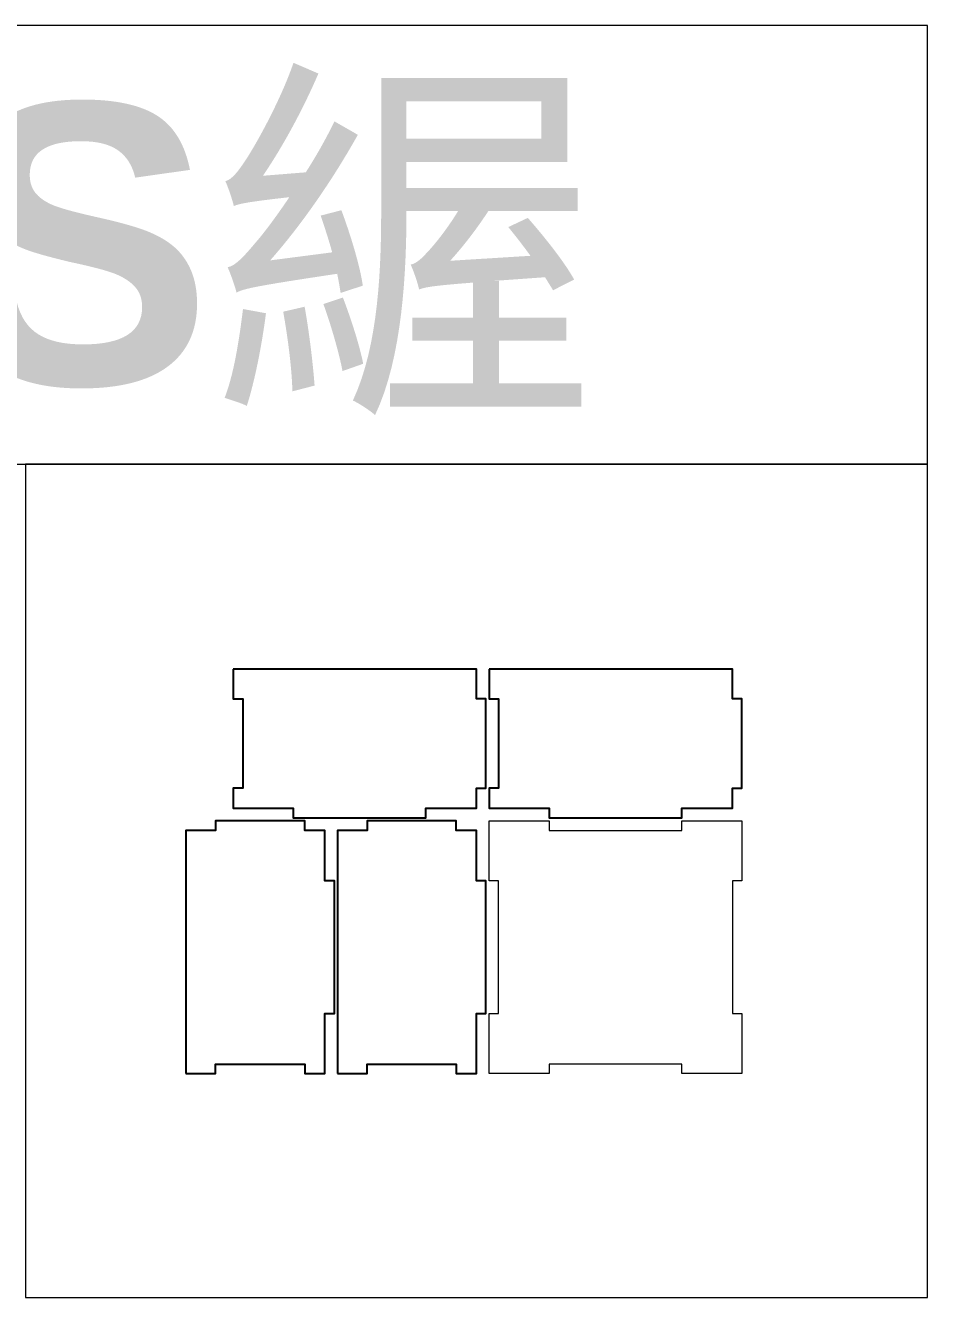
# Model space of a CAD drawing. Header units: millimetres. Extents: x -989 to 989, y -553 to 553.
# Drawn here: x 142.8 to 428.4, y -553.1 to -150.4 of the extents above; entities that cross this region are included whole.
import ezdxf

# ---------------------------------------------------------------- set-up
doc = ezdxf.new("R2010")
doc.units = ezdxf.units.MM
doc.header["$MEASUREMENT"] = 0
doc.layers.add('Camada 1', color=7, linetype='Continuous')
doc.styles.add('0', font='arialbd.ttf', dxfattribs={"height": 1})

msp = doc.modelspace()

# ---------------------------------------------------------------- linework, layer by layer
at = {"layer": 'Camada 1', "color": 142, "lineweight": 20}
for points in [[(-428.4035, -289.3165), (428.4035, -289.3165), (428.4035, -150.4111), (-428.4035, -150.4111), (-428.4035, -289.3165)], [(142.8012, -553.0531), (428.4034, -553.0531), (428.4034, -289.3165), (142.8012, -289.3165), (142.8012, -553.0531)]]:
    msp.add_lwpolyline(points, close=True, dxfattribs=at)
at = {"layer": 'Camada 1', "lineweight": 25}
for points in [[(208.6023, -354.1848), (232.269, -354.1848), (261.9356, -354.1848), (285.6023, -354.1848), (285.6023, -354.1848), (285.6023, -354.1848), (285.6023, -363.5848), (285.6023, -363.5848), (285.6023, -363.5848), (285.6023, -363.5848), (288.6023, -363.5848), (288.6023, -363.5848), (288.6023, -363.5848), (288.6023, -363.5848), (288.6023, -372.9848), (288.6023, -372.9848), (288.6023, -372.9848), (288.6023, -372.9848), (288.6023, -372.9848), (288.6023, -372.9848), (288.6023, -372.9848), (288.6023, -372.9848), (288.6023, -382.3848), (288.6023, -382.3848), (288.6023, -382.3848), (288.6023, -382.3848), (288.6023, -382.3848), (288.6023, -382.3848), (288.6023, -382.3848), (288.6023, -382.3848), (288.6023, -391.7848), (288.6023, -391.7848), (288.6023, -391.7848), (288.6023, -391.7848), (285.6023, -391.7848), (285.6023, -391.7848), (285.6023, -391.7848), (285.6023, -391.7848), (285.6023, -398.1848), (285.6023, -398.1848), (285.6023, -398.1848), (285.6023, -398.1848), (273.1023, -398.1848), (273.1023, -398.1848), (273.1023, -398.1848), (273.1023, -398.1848), (273.1023, -398.1848), (273.1023, -398.1848), (273.1023, -398.1848), (273.1023, -398.1848), (269.6023, -398.1848), (269.6023, -398.1848), (269.6023, -398.1848), (269.6023, -398.1848), (269.6023, -401.1848), (269.6023, -401.1848), (269.6023, -401.1848), (269.6023, -401.1848), (227.6023, -401.1848), (227.6023, -401.1848), (227.6023, -401.1848), (227.6023, -401.1848), (227.6023, -398.1848), (227.6023, -398.1848), (227.6023, -398.1848), (227.6023, -398.1848), (224.1023, -398.1848), (224.1023, -398.1848), (224.1023, -398.1848), (224.1023, -398.1848), (224.1023, -398.1848), (224.1023, -398.1848), (224.1023, -398.1848), (224.1023, -398.1848), (208.6023, -398.1848), (208.6023, -398.1848), (208.6023, -398.1848), (208.6023, -398.1848), (208.6023, -391.7848), (208.6023, -391.7848), (208.6023, -391.7848), (208.6023, -391.7848), (211.6023, -391.7848), (211.6023, -391.7848), (211.6023, -391.7848), (211.6023, -391.7848), (211.6023, -382.3848), (211.6023, -382.3848), (211.6023, -382.3848), (211.6023, -382.3848), (211.6023, -382.3848), (211.6023, -382.3848), (211.6023, -382.3848), (211.6023, -382.3848), (211.6023, -372.9848), (211.6023, -372.9848), (211.6023, -372.9848), (211.6023, -372.9848), (211.6023, -372.9848), (211.6023, -372.9848), (211.6023, -372.9848), (211.6023, -372.9848), (211.6023, -363.5848), (211.6023, -363.5848), (211.6023, -363.5848), (211.6023, -363.5848), (208.6023, -363.5848), (208.6023, -363.5848), (208.6023, -363.5848), (208.6023, -363.5848), (208.6023, -354.1848), (208.6023, -354.1848)], [(289.6023, -354.1848), (313.269, -354.1848), (342.9356, -354.1848), (366.6023, -354.1848), (366.6023, -354.1848), (366.6023, -354.1848), (366.6023, -363.5848), (366.6023, -363.5848), (366.6023, -363.5848), (366.6023, -363.5848), (369.6023, -363.5848), (369.6023, -363.5848), (369.6023, -363.5848), (369.6023, -363.5848), (369.6023, -372.9848), (369.6023, -372.9848), (369.6023, -372.9848), (369.6023, -372.9848), (369.6023, -372.9848), (369.6023, -372.9848), (369.6023, -372.9848), (369.6023, -372.9848), (369.6023, -382.3848), (369.6023, -382.3848), (369.6023, -382.3848), (369.6023, -382.3848), (369.6023, -382.3848), (369.6023, -382.3848), (369.6023, -382.3848), (369.6023, -382.3848), (369.6023, -391.7848), (369.6023, -391.7848), (369.6023, -391.7848), (369.6023, -391.7848), (366.6023, -391.7848), (366.6023, -391.7848), (366.6023, -391.7848), (366.6023, -391.7848), (366.6023, -398.1848), (366.6023, -398.1848), (366.6023, -398.1848), (366.6023, -398.1848), (354.1023, -398.1848), (354.1023, -398.1848), (354.1023, -398.1848), (354.1023, -398.1848), (354.1023, -398.1848), (354.1023, -398.1848), (354.1023, -398.1848), (354.1023, -398.1848), (350.6023, -398.1848), (350.6023, -398.1848), (350.6023, -398.1848), (350.6023, -398.1848), (350.6023, -401.1848), (350.6023, -401.1848), (350.6023, -401.1848), (350.6023, -401.1848), (308.6023, -401.1848), (308.6023, -401.1848), (308.6023, -401.1848), (308.6023, -401.1848), (308.6023, -398.1848), (308.6023, -398.1848), (308.6023, -398.1848), (308.6023, -398.1848), (305.1023, -398.1848), (305.1023, -398.1848), (305.1023, -398.1848), (305.1023, -398.1848), (305.1023, -398.1848), (305.1023, -398.1848), (305.1023, -398.1848), (305.1023, -398.1848), (289.6023, -398.1848), (289.6023, -398.1848), (289.6023, -398.1848), (289.6023, -398.1848), (289.6023, -391.7848), (289.6023, -391.7848), (289.6023, -391.7848), (289.6023, -391.7848), (292.6023, -391.7848), (292.6023, -391.7848), (292.6023, -391.7848), (292.6023, -391.7848), (292.6023, -382.3848), (292.6023, -382.3848), (292.6023, -382.3848), (292.6023, -382.3848), (292.6023, -382.3848), (292.6023, -382.3848), (292.6023, -382.3848), (292.6023, -382.3848), (292.6023, -372.9848), (292.6023, -372.9848), (292.6023, -372.9848), (292.6023, -372.9848), (292.6023, -372.9848), (292.6023, -372.9848), (292.6023, -372.9848), (292.6023, -372.9848), (292.6023, -363.5848), (292.6023, -363.5848), (292.6023, -363.5848), (292.6023, -363.5848), (289.6023, -363.5848), (289.6023, -363.5848), (289.6023, -363.5848), (289.6023, -363.5848), (289.6023, -354.1848), (289.6023, -354.1848)], [(193.6023, -482.1848), (193.6023, -458.5181), (193.6023, -428.8515), (193.6023, -405.1848), (193.6023, -405.1848), (193.6023, -405.1848), (203.0023, -405.1848), (203.0023, -405.1848), (203.0023, -405.1848), (203.0023, -405.1848), (203.0023, -402.1848), (203.0023, -402.1848), (203.0023, -402.1848), (203.0023, -402.1848), (212.4023, -402.1848), (212.4023, -402.1848), (212.4023, -402.1848), (212.4023, -402.1848), (212.4023, -402.1848), (212.4023, -402.1848), (212.4023, -402.1848), (212.4023, -402.1848), (221.8023, -402.1848), (221.8023, -402.1848), (221.8023, -402.1848), (221.8023, -402.1848), (221.8023, -402.1848), (221.8023, -402.1848), (221.8023, -402.1848), (221.8023, -402.1848), (231.2023, -402.1848), (231.2023, -402.1848), (231.2023, -402.1848), (231.2023, -402.1848), (231.2023, -405.1848), (231.2023, -405.1848), (231.2023, -405.1848), (231.2023, -405.1848), (237.6023, -405.1848), (237.6023, -405.1848), (237.6023, -405.1848), (237.6023, -405.1848), (237.6023, -417.6848), (237.6023, -417.6848), (237.6023, -417.6848), (237.6023, -417.6848), (237.6023, -417.6848), (237.6023, -417.6848), (237.6023, -417.6848), (237.6023, -417.6848), (237.6023, -421.1848), (237.6023, -421.1848), (237.6023, -421.1848), (237.6023, -421.1848), (240.6023, -421.1848), (240.6023, -421.1848), (240.6023, -421.1848), (240.6023, -421.1848), (240.6023, -463.1848), (240.6023, -463.1848), (240.6023, -463.1848), (240.6023, -463.1848), (237.6023, -463.1848), (237.6023, -463.1848), (237.6023, -463.1848), (237.6023, -463.1848), (237.6023, -466.6848), (237.6023, -466.6848), (237.6023, -466.6848), (237.6023, -466.6848), (237.6023, -466.6848), (237.6023, -466.6848), (237.6023, -466.6848), (237.6023, -466.6848), (237.6023, -482.1848), (237.6023, -482.1848), (237.6023, -482.1848), (237.6023, -482.1848), (231.2023, -482.1848), (231.2023, -482.1848), (231.2023, -482.1848), (231.2023, -482.1848), (231.2023, -479.1848), (231.2023, -479.1848), (231.2023, -479.1848), (231.2023, -479.1848), (221.8023, -479.1848), (221.8023, -479.1848), (221.8023, -479.1848), (221.8023, -479.1848), (221.8023, -479.1848), (221.8023, -479.1848), (221.8023, -479.1848), (221.8023, -479.1848), (212.4023, -479.1848), (212.4023, -479.1848), (212.4023, -479.1848), (212.4023, -479.1848), (212.4023, -479.1848), (212.4023, -479.1848), (212.4023, -479.1848), (212.4023, -479.1848), (203.0023, -479.1848), (203.0023, -479.1848), (203.0023, -479.1848), (203.0023, -479.1848), (203.0023, -482.1848), (203.0023, -482.1848), (203.0023, -482.1848), (203.0023, -482.1848), (193.6023, -482.1848), (193.6023, -482.1848)], [(241.6023, -482.1848), (241.6023, -458.5181), (241.6023, -428.8515), (241.6023, -405.1848), (241.6023, -405.1848), (241.6023, -405.1848), (251.0023, -405.1848), (251.0023, -405.1848), (251.0023, -405.1848), (251.0023, -405.1848), (251.0023, -402.1848), (251.0023, -402.1848), (251.0023, -402.1848), (251.0023, -402.1848), (260.4023, -402.1848), (260.4023, -402.1848), (260.4023, -402.1848), (260.4023, -402.1848), (260.4023, -402.1848), (260.4023, -402.1848), (260.4023, -402.1848), (260.4023, -402.1848), (269.8023, -402.1848), (269.8023, -402.1848), (269.8023, -402.1848), (269.8023, -402.1848), (269.8023, -402.1848), (269.8023, -402.1848), (269.8023, -402.1848), (269.8023, -402.1848), (279.2023, -402.1848), (279.2023, -402.1848), (279.2023, -402.1848), (279.2023, -402.1848), (279.2023, -405.1848), (279.2023, -405.1848), (279.2023, -405.1848), (279.2023, -405.1848), (285.6023, -405.1848), (285.6023, -405.1848), (285.6023, -405.1848), (285.6023, -405.1848), (285.6023, -417.6848), (285.6023, -417.6848), (285.6023, -417.6848), (285.6023, -417.6848), (285.6023, -417.6848), (285.6023, -417.6848), (285.6023, -417.6848), (285.6023, -417.6848), (285.6023, -421.1848), (285.6023, -421.1848), (285.6023, -421.1848), (285.6023, -421.1848), (288.6023, -421.1848), (288.6023, -421.1848), (288.6023, -421.1848), (288.6023, -421.1848), (288.6023, -463.1848), (288.6023, -463.1848), (288.6023, -463.1848), (288.6023, -463.1848), (285.6023, -463.1848), (285.6023, -463.1848), (285.6023, -463.1848), (285.6023, -463.1848), (285.6023, -466.6848), (285.6023, -466.6848), (285.6023, -466.6848), (285.6023, -466.6848), (285.6023, -466.6848), (285.6023, -466.6848), (285.6023, -466.6848), (285.6023, -466.6848), (285.6023, -482.1848), (285.6023, -482.1848), (285.6023, -482.1848), (285.6023, -482.1848), (279.2023, -482.1848), (279.2023, -482.1848), (279.2023, -482.1848), (279.2023, -482.1848), (279.2023, -479.1848), (279.2023, -479.1848), (279.2023, -479.1848), (279.2023, -479.1848), (269.8023, -479.1848), (269.8023, -479.1848), (269.8023, -479.1848), (269.8023, -479.1848), (269.8023, -479.1848), (269.8023, -479.1848), (269.8023, -479.1848), (269.8023, -479.1848), (260.4023, -479.1848), (260.4023, -479.1848), (260.4023, -479.1848), (260.4023, -479.1848), (260.4023, -479.1848), (260.4023, -479.1848), (260.4023, -479.1848), (260.4023, -479.1848), (251.0023, -479.1848), (251.0023, -479.1848), (251.0023, -479.1848), (251.0023, -479.1848), (251.0023, -482.1848), (251.0023, -482.1848), (251.0023, -482.1848), (251.0023, -482.1848), (241.6023, -482.1848), (241.6023, -482.1848)]]:
    msp.add_open_spline(points, degree=3, knots=[0, 0, 0, 0, 0.03448276, 0.03448276, 0.03448276, 0.03448276, 0.06896552, 0.06896552, 0.06896552, 0.06896552, 0.10344828, 0.10344828, 0.10344828, 0.10344828, 0.13793103, 0.13793103, 0.13793103, 0.13793103, 0.17241379, 0.17241379, 0.17241379, 0.17241379, 0.20689655, 0.20689655, 0.20689655, 0.20689655, 0.24137931, 0.24137931, 0.24137931, 0.24137931, 0.27586207, 0.27586207, 0.27586207, 0.27586207, 0.31034483, 0.31034483, 0.31034483, 0.31034483, 0.34482759, 0.34482759, 0.34482759, 0.34482759, 0.37931034, 0.37931034, 0.37931034, 0.37931034, 0.4137931, 0.4137931, 0.4137931, 0.4137931, 0.44827586, 0.44827586, 0.44827586, 0.44827586, 0.48275862, 0.48275862, 0.48275862, 0.48275862, 0.51724138, 0.51724138, 0.51724138, 0.51724138, 0.55172414, 0.55172414, 0.55172414, 0.55172414, 0.5862069, 0.5862069, 0.5862069, 0.5862069, 0.62068966, 0.62068966, 0.62068966, 0.62068966, 0.65517241, 0.65517241, 0.65517241, 0.65517241, 0.68965517, 0.68965517, 0.68965517, 0.68965517, 0.72413793, 0.72413793, 0.72413793, 0.72413793, 0.75862069, 0.75862069, 0.75862069, 0.75862069, 0.79310345, 0.79310345, 0.79310345, 0.79310345, 0.82758621, 0.82758621, 0.82758621, 0.82758621, 0.86206897, 0.86206897, 0.86206897, 0.86206897, 0.89655172, 0.89655172, 0.89655172, 0.89655172, 0.93103448, 0.93103448, 0.93103448, 0.93103448, 1, 1, 1, 1], dxfattribs=at)
at = {"layer": 'Camada 1', "color": 250, "lineweight": 9}
msp.add_open_spline([(289.6023, -402.1848), (289.6023, -402.1848), (289.6023, -421.1848), (289.6023, -421.1848), (289.6023, -421.1848), (289.6023, -421.1848), (292.6023, -421.1848), (292.6023, -421.1848), (292.6023, -421.1848), (292.6023, -421.1848), (292.6023, -463.1848), (292.6023, -463.1848), (292.6023, -463.1848), (292.6023, -463.1848), (289.6023, -463.1848), (289.6023, -463.1848), (289.6023, -463.1848), (289.6023, -463.1848), (289.6023, -482.1848), (289.6023, -482.1848), (289.6023, -482.1848), (289.6023, -482.1848), (308.6023, -482.1848), (308.6023, -482.1848), (308.6023, -482.1848), (308.6023, -482.1848), (308.6023, -479.1848), (308.6023, -479.1848), (308.6023, -479.1848), (308.6023, -479.1848), (350.6023, -479.1848), (350.6023, -479.1848), (350.6023, -479.1848), (350.6023, -479.1848), (350.6023, -482.1848), (350.6023, -482.1848), (350.6023, -482.1848), (350.6023, -482.1848), (369.6023, -482.1848), (369.6023, -482.1848), (369.6023, -482.1848), (369.6023, -482.1848), (369.6023, -463.1848), (369.6023, -463.1848), (369.6023, -463.1848), (369.6023, -463.1848), (366.6023, -463.1848), (366.6023, -463.1848), (366.6023, -463.1848), (366.6023, -463.1848), (366.6023, -421.1848), (366.6023, -421.1848), (366.6023, -421.1848), (366.6023, -421.1848), (369.6023, -421.1848), (369.6023, -421.1848), (369.6023, -421.1848), (369.6023, -421.1848), (369.6023, -402.1848), (369.6023, -402.1848), (369.6023, -402.1848), (369.6023, -402.1848), (350.6023, -402.1848), (350.6023, -402.1848), (350.6023, -402.1848), (350.6023, -402.1848), (350.6023, -405.1848), (350.6023, -405.1848), (350.6023, -405.1848), (350.6023, -405.1848), (308.6023, -405.1848), (308.6023, -405.1848), (308.6023, -405.1848), (308.6023, -405.1848), (308.6023, -402.1848), (308.6023, -402.1848), (308.6023, -402.1848), (308.6023, -402.1848), (289.6023, -402.1848), (289.6023, -402.1848)], degree=3, knots=[0, 0, 0, 0, 0.04761905, 0.04761905, 0.04761905, 0.04761905, 0.0952381, 0.0952381, 0.0952381, 0.0952381, 0.14285714, 0.14285714, 0.14285714, 0.14285714, 0.19047619, 0.19047619, 0.19047619, 0.19047619, 0.23809524, 0.23809524, 0.23809524, 0.23809524, 0.28571429, 0.28571429, 0.28571429, 0.28571429, 0.33333333, 0.33333333, 0.33333333, 0.33333333, 0.38095238, 0.38095238, 0.38095238, 0.38095238, 0.42857143, 0.42857143, 0.42857143, 0.42857143, 0.47619048, 0.47619048, 0.47619048, 0.47619048, 0.52380952, 0.52380952, 0.52380952, 0.52380952, 0.57142857, 0.57142857, 0.57142857, 0.57142857, 0.61904762, 0.61904762, 0.61904762, 0.61904762, 0.66666667, 0.66666667, 0.66666667, 0.66666667, 0.71428571, 0.71428571, 0.71428571, 0.71428571, 0.76190476, 0.76190476, 0.76190476, 0.76190476, 0.80952381, 0.80952381, 0.80952381, 0.80952381, 0.85714286, 0.85714286, 0.85714286, 0.85714286, 0.9047619, 0.9047619, 0.9047619, 0.9047619, 1, 1, 1, 1], dxfattribs=at)

# ---------------------------------------------------------------- texts
at = {"layer": 'Camada 1', "color": 142, "style": '0'}
msp.add_text('BOXES䌂', height=88.85246, dxfattribs=at).set_placement((-232.5281, -264.0432))

doc.saveas('drawing.dxf')
